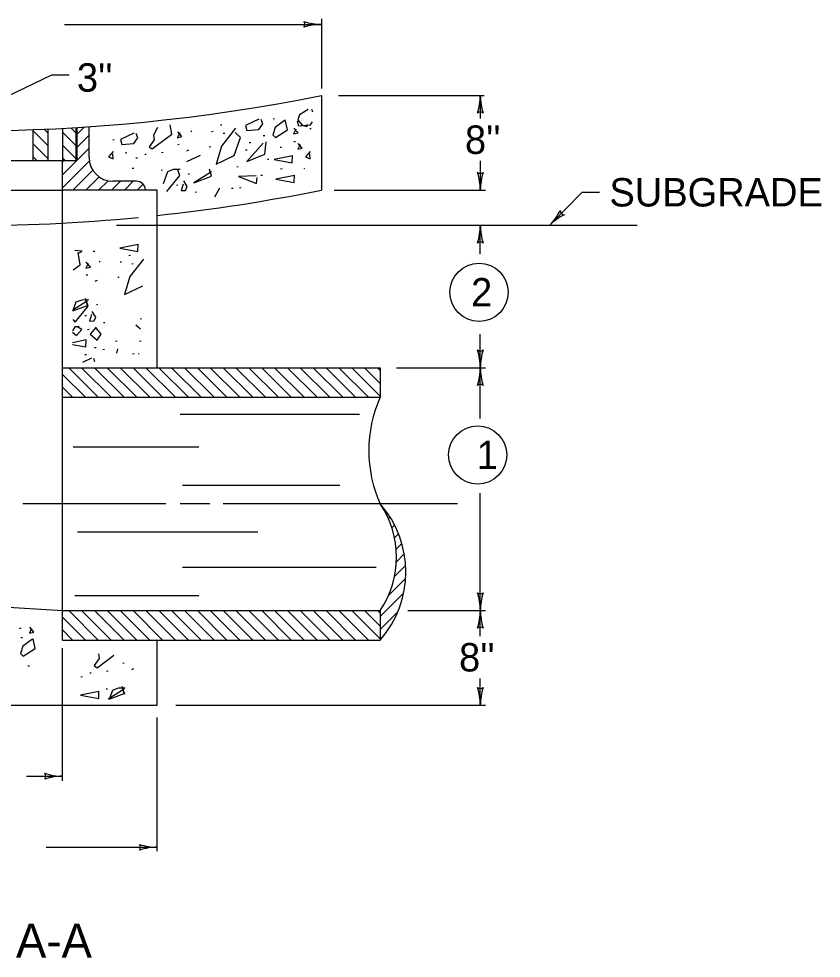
# Model space of a CAD drawing. Extents: x 1007 to 1035.5, y 1000.5 to 1021.5.
# Drawn here: x 1011.36 to 1017, y 1007.25 to 1013.86 of the extents above; entities that cross this region are included whole.
import ezdxf

# ---------------------------------------------------------------- set-up
doc = ezdxf.new("R2010")
doc.units = 0
doc.layers.add('Level 1', color=7, linetype='Continuous')

msp = doc.modelspace()

# ---------------------------------------------------------------- linework, layer by layer
at = {"layer": 'Level 1'}
for p, q in [((1013.4883, 1013.8581), (1013.4883, 1013.3667)), ((1011.6807, 1013.819), (1013.4883, 1013.819)), ((1011.5878, 1013.461), (1011.0322, 1013.1935)), ((1011.7128, 1013.461), (1011.5878, 1013.461)), ((1013.4883, 1013.319), (1013.4883, 1012.6523)), ((1013.607, 1013.319), (1014.631, 1013.319)), ((1014.6048, 1013.319), (1014.6048, 1013.1568)), ((1011.4572, 1013.0777), (1011.4572, 1012.8607)), ((1011.5613, 1012.966), (1011.4582, 1013.0691)), ((1011.5613, 1013.0564), (1011.5368, 1013.0809)), ((1011.5613, 1013.082), (1011.5613, 1012.8607)), ((1011.6655, 1013.0872), (1011.6655, 1012.8607)), ((1011.7592, 1012.966), (1011.6655, 1013.0598)), ((1011.7592, 1013.0564), (1011.7252, 1013.0905)), ((1011.7592, 1013.0926), (1011.7592, 1012.8607)), ((1011.7697, 1013.0451), (1011.821, 1013.0965)), ((1011.7697, 1012.8607), (1011.7697, 1013.0932)), ((1011.853, 1012.8815), (1011.853, 1013.0987)), ((1011.7697, 1012.9546), (1011.853, 1013.0379)), ((1011.5613, 1012.8755), (1011.4572, 1012.9797)), ((1011.7592, 1012.8755), (1011.6655, 1012.9693)), ((1011.7697, 1012.864), (1011.853, 1012.9473)), ((1010.2072, 1012.8607), (1011.7697, 1012.8607)), ((1011.4857, 1012.8607), (1011.4572, 1012.8892)), ((1011.6835, 1012.8607), (1011.6655, 1012.8788)), ((1011.6655, 1012.6523), (1011.6655, 1012.8607)), ((1011.6655, 1012.8504), (1011.6757, 1012.8607)), ((1011.6655, 1012.7598), (1011.7662, 1012.8607)), ((1011.6655, 1012.6694), (1011.8545, 1012.8585)), ((1014.6048, 1012.859), (1014.6048, 1012.6523)), ((1011.739, 1012.6523), (1011.8788, 1012.7922)), ((1011.8295, 1012.6523), (1011.9228, 1012.7458)), ((1011.9198, 1012.6523), (1011.9858, 1012.7183)), ((1012.0105, 1012.6523), (1012.073, 1012.7148)), ((1012.1863, 1012.7148), (1012.0197, 1012.7148)), ((1012.101, 1012.6523), (1012.1635, 1012.7148)), ((1012.1915, 1012.6523), (1012.233, 1012.6938)), ((1010.3113, 1012.6523), (1011.6655, 1012.6523)), ((1012.3322, 1012.6523), (1011.6655, 1012.6523)), ((1011.6655, 1009.4857), (1011.6655, 1012.6523)), ((1012.3322, 1011.4023), (1012.3322, 1012.6523)), ((1013.577, 1012.6523), (1014.6417, 1012.6523)), ((1015.3193, 1012.6345), (1015.0927, 1012.4045)), ((1015.4443, 1012.6345), (1015.3193, 1012.6345)), ((1012.0447, 1012.4045), (1015.7078, 1012.4045)), ((1014.6048, 1012.2005), (1014.6048, 1012.4045)), ((1014.6048, 1011.4023), (1014.6048, 1011.6383)), ((1011.6655, 1011.4023), (1013.9013, 1011.4023)), ((1011.9175, 1011.194), (1011.7092, 1011.4023)), ((1012.008, 1011.194), (1011.7997, 1011.4023)), ((1012.0985, 1011.194), (1011.8902, 1011.4023)), ((1012.189, 1011.194), (1011.9807, 1011.4023)), ((1012.2797, 1011.194), (1012.0713, 1011.4023)), ((1012.37, 1011.194), (1012.1617, 1011.4023)), ((1012.4605, 1011.194), (1012.2522, 1011.4023)), ((1012.551, 1011.194), (1012.3427, 1011.4023)), ((1012.6415, 1011.194), (1012.4332, 1011.4023)), ((1012.732, 1011.194), (1012.5237, 1011.4023)), ((1012.8225, 1011.194), (1012.6142, 1011.4023)), ((1012.913, 1011.194), (1012.7047, 1011.4023)), ((1013.0035, 1011.194), (1012.7952, 1011.4023)), ((1013.0942, 1011.194), (1012.8858, 1011.4023)), ((1013.1845, 1011.194), (1012.9762, 1011.4023)), ((1013.275, 1011.194), (1013.0667, 1011.4023)), ((1013.3657, 1011.194), (1013.1573, 1011.4023)), ((1013.456, 1011.194), (1013.2477, 1011.4023)), ((1013.5465, 1011.194), (1013.3382, 1011.4023)), ((1013.6372, 1011.194), (1013.4288, 1011.4023)), ((1013.7275, 1011.194), (1013.5192, 1011.4023)), ((1013.8182, 1011.194), (1013.6098, 1011.4023)), ((1013.9013, 1011.2013), (1013.7003, 1011.4023)), ((1013.9013, 1011.2918), (1013.7908, 1011.4023)), ((1013.9013, 1011.3823), (1013.8813, 1011.4023)), ((1013.9013, 1011.4023), (1013.9013, 1011.194)), ((1014.0152, 1011.4023), (1014.6417, 1011.4023)), ((1014.6048, 1011.0451), (1014.6048, 1011.4023)), ((1011.827, 1011.194), (1011.6655, 1011.3555)), ((1011.7365, 1011.194), (1011.6655, 1011.265)), ((1011.6655, 1011.194), (1013.9013, 1011.194)), ((1013.755, 1011.0722), (1012.494, 1011.0722)), ((1012.6237, 1010.8432), (1011.7408, 1010.8432)), ((1013.6165, 1010.5743), (1012.5087, 1010.5743)), ((1014.6048, 1009.694), (1014.6048, 1010.52)), ((1012.3927, 1010.444), (1011.3865, 1010.444)), ((1012.7013, 1010.444), (1012.494, 1010.444)), ((1014.4433, 1010.444), (1012.7947, 1010.444)), ((1013.9577, 1010.3413), (1013.965, 1010.3487)), ((1013.9825, 1010.2758), (1014.001, 1010.2942)), ((1013.0385, 1010.2458), (1011.771, 1010.2458)), ((1014.0013, 1010.2041), (1014.03, 1010.2327)), ((1014.0127, 1010.1249), (1014.0528, 1010.1651)), ((1014.0142, 1010.0359), (1014.0698, 1010.0916)), ((1014.001, 1009.9323), (1014.0795, 1010.0108)), ((1013.8725, 1009.9968), (1012.5087, 1009.9968)), ((1013.959, 1009.7996), (1014.0797, 1009.9203)), ((1013.9013, 1009.6515), (1014.0655, 1009.8158)), ((1010.3113, 1009.7773), (1011.6655, 1009.694)), ((1012.6237, 1009.7977), (1011.753, 1009.7977)), ((1011.6655, 1009.694), (1013.9013, 1009.694)), ((1011.9173, 1009.4857), (1011.709, 1009.694)), ((1012.0078, 1009.4857), (1011.7995, 1009.694)), ((1012.0985, 1009.4857), (1011.8902, 1009.694)), ((1012.189, 1009.4857), (1011.9807, 1009.694)), ((1012.2793, 1009.4857), (1012.071, 1009.694)), ((1012.37, 1009.4857), (1012.1617, 1009.694)), ((1012.4605, 1009.4857), (1012.2522, 1009.694)), ((1012.551, 1009.4857), (1012.3427, 1009.694)), ((1012.6415, 1009.4857), (1012.4332, 1009.694)), ((1012.732, 1009.4857), (1012.5237, 1009.694)), ((1012.8225, 1009.4857), (1012.6142, 1009.694)), ((1012.913, 1009.4857), (1012.7047, 1009.694)), ((1013.0035, 1009.4857), (1012.7952, 1009.694)), ((1013.0942, 1009.4857), (1012.8858, 1009.694)), ((1013.1845, 1009.4857), (1012.9762, 1009.694)), ((1013.275, 1009.4857), (1013.0667, 1009.694)), ((1013.3657, 1009.4857), (1013.1573, 1009.694)), ((1013.456, 1009.4857), (1013.2477, 1009.694)), ((1013.5465, 1009.4857), (1013.3382, 1009.694)), ((1013.6372, 1009.4857), (1013.4288, 1009.694)), ((1013.7275, 1009.4857), (1013.5192, 1009.694)), ((1013.8182, 1009.4857), (1013.6098, 1009.694)), ((1013.9013, 1009.493), (1013.7003, 1009.694)), ((1013.9013, 1009.5835), (1013.7908, 1009.694)), ((1013.9013, 1009.674), (1013.8813, 1009.694)), ((1013.9013, 1009.694), (1013.9013, 1009.4857)), ((1013.9013, 1009.5609), (1014.0248, 1009.6845)), ((1014.0948, 1009.694), (1014.6417, 1009.694)), ((1014.6048, 1009.5138), (1014.6048, 1009.694)), ((1011.827, 1009.4857), (1011.6655, 1009.6472)), ((1011.7363, 1009.4857), (1011.6655, 1009.5566)), ((1011.6655, 1009.4857), (1013.9013, 1009.4857)), ((1012.3322, 1009.0273), (1012.3322, 1009.4857)), ((1013.9013, 1009.493), (1013.8973, 1009.4968)), ((1013.8985, 1009.4857), (1013.9013, 1009.4857)), ((1011.6655, 1008.4937), (1011.6655, 1009.4282)), ((1014.6048, 1009.0273), (1014.6048, 1009.2147)), ((1009.6447, 1009.0273), (1012.3322, 1009.0273)), ((1012.4618, 1009.0273), (1014.6412, 1009.0273)), ((1012.3322, 1008.0002), (1012.3322, 1008.9413)), ((1011.4132, 1008.5273), (1011.6655, 1008.5273)), ((1011.5498, 1008.0273), (1012.3322, 1008.0273))]:
    msp.add_line(p, q, dxfattribs=at)
for points in [[(1013.3927, 1013.2193), (1013.3327, 1013.182)], [(1013.427, 1013.2018), (1013.4207, 1013.2207)], [(1013.0473, 1013.1512), (1012.9527, 1013.1071), (1012.962, 1013.0724), (1013.046, 1013.0791), (1013.074, 1013.1178), (1013.062, 1013.1485)], [(1013.2273, 1013.142), (1013.1607, 1013.0927), (1013.1447, 1013.042), (1013.1633, 1013.0233), (1013.2473, 1013.0767), (1013.2327, 1013.146)], [(1013.1573, 1013.1528), (1013.1467, 1013.1515)], [(1013.3158, 1013.1398), (1013.3252, 1013.1052)], [(1013.3327, 1013.182), (1013.3207, 1013.146)], [(1013.3207, 1013.146), (1013.3513, 1013.1087)], [(1013.4092, 1013.1118), (1013.4247, 1013.1333)], [(1012.168, 1013.053), (1012.0733, 1013.0089), (1012.0827, 1012.9743), (1012.1667, 1012.9809), (1012.1947, 1013.0196), (1012.1827, 1013.0503)], [(1012.3342, 1013.094), (1012.3062, 1013.0393)], [(1012.4342, 1013.046), (1012.423, 1013.1119)], [(1012.4898, 1013.0546), (1012.4738, 1013.0213), (1012.5058, 1013.0293), (1012.4765, 1013.0626)], [(1012.5742, 1013.0633), (1012.5675, 1013.0687)], [(1012.7253, 1013.0645), (1012.7147, 1013.0632)], [(1012.8833, 1013.0887), (1012.7847, 1012.9619), (1012.7472, 1012.8353), (1012.874, 1012.8966), (1012.9167, 1013.0233), (1012.8807, 1013.0567)], [(1012.7875, 1013.1103), (1012.7768, 1013.1089)], [(1012.8072, 1013.0514), (1012.7965, 1013.0501)], [(1013.307, 1013.0808), (1013.291, 1013.0474), (1013.323, 1013.0554), (1013.2937, 1013.0888)], [(1013.3252, 1013.1052), (1013.4092, 1013.1118)], [(1013.3513, 1013.1087), (1013.3833, 1013.1007)], [(1013.3833, 1013.1007), (1013.39, 1013.1167)], [(1013.4158, 1013.0841), (1013.4052, 1013.0828)], [(1012.0292, 1013.0056), (1012.0185, 1013.0043)], [(1012.3102, 1013.006), (1012.2755, 1012.9579)], [(1012.2968, 1012.9419), (1012.4342, 1013.046)], [(1012.3062, 1013.0393), (1012.3102, 1013.006)], [(1013.078, 1012.982), (1012.9633, 1012.8539), (1013.09, 1012.9046), (1013.0993, 1012.9913)], [(1012.9903, 1012.9859), (1012.9797, 1012.9846)], [(1013.0885, 1013.035), (1013.0778, 1013.0337)], [(1013.3045, 1012.9925), (1013.2938, 1012.9912)], [(1012.0208, 1012.9246), (1011.9888, 1012.8873), (1012.0208, 1012.8713), (1012.0195, 1012.9086)], [(1012.2755, 1012.9579), (1012.2968, 1012.9419)], [(1012.4873, 1012.9728), (1012.4767, 1012.9715)], [(1012.5528, 1012.9339), (1012.5368, 1012.9273)], [(1012.709, 1012.9565), (1012.6983, 1012.9552)], [(1012.9642, 1012.9336), (1012.9535, 1012.9323)], [(1013.2063, 1012.9532), (1013.1957, 1012.9518)], [(1013.3365, 1012.9728), (1013.3205, 1012.9394), (1013.3525, 1012.9474), (1013.3232, 1012.9808)], [(1013.4073, 1012.9246), (1013.3753, 1012.8873), (1013.4073, 1012.8713), (1013.406, 1012.9086)], [(1012.1175, 1012.9139), (1012.1068, 1012.9126)], [(1012.1928, 1012.8779), (1012.1822, 1012.8766)], [(1012.255, 1012.9041), (1012.2443, 1012.9028)], [(1012.3728, 1012.9172), (1012.3622, 1012.9158)], [(1012.6337, 1012.8959), (1012.539, 1012.8519)], [(1013.118, 1012.8681), (1013.1073, 1012.8668)], [(1013.2833, 1012.8939), (1013.154, 1012.8673), (1013.282, 1012.8446), (1013.2833, 1012.8953)], [(1012.1667, 1012.8046), (1012.156, 1012.8033)], [(1012.3695, 1012.7915), (1012.3588, 1012.7902)], [(1012.4448, 1012.7971), (1012.4035, 1012.7811)], [(1012.4942, 1012.7984), (1012.4448, 1012.7971)], [(1012.4902, 1012.7544), (1012.4742, 1012.7998)], [(1012.7147, 1012.7813), (1012.5893, 1012.7039), (1012.7147, 1012.7506), (1012.7, 1012.7999)], [(1012.902, 1012.8158), (1012.8913, 1012.8144)], [(1013.2097, 1012.8013), (1013.199, 1012.8)], [(1013.3687, 1012.8051), (1013.3633, 1012.8011)], [(1012.4035, 1012.7811), (1012.3728, 1012.6957)], [(1012.3995, 1012.6424), (1012.4902, 1012.7544)], [(1012.5593, 1012.7653), (1012.5487, 1012.764)], [(1013.0287, 1012.7531), (1012.9033, 1012.7478), (1013.03, 1012.6998), (1013.0353, 1012.7411)], [(1013.0722, 1012.7555), (1013.0615, 1012.7542)], [(1013.2965, 1012.7552), (1013.1672, 1012.7285), (1013.2952, 1012.7058), (1013.2965, 1012.7565)], [(1012.4775, 1012.6868), (1012.4668, 1012.6855)], [(1012.5142, 1012.6944), (1012.4995, 1012.6491), (1012.5315, 1012.6504), (1012.5435, 1012.6771), (1012.5182, 1012.7171)], [(1012.7367, 1012.6048), (1012.7728, 1012.6679)], [(1012.866, 1012.6639), (1012.8553, 1012.6626)], [(1012.9217, 1012.6672), (1012.911, 1012.6658)], [(1012.6085, 1012.6378), (1012.5978, 1012.6364)], [(1012.1973, 1012.27), (1012.0678, 1012.2433), (1012.196, 1012.2206), (1012.1973, 1012.2713)], [(1011.8032, 1012.2222), (1011.7525, 1012.2262)], [(1011.7898, 1012.1275), (1011.7752, 1012.2128)], [(1011.7832, 1012.2102), (1011.8018, 1012.2208)], [(1011.8922, 1012.2213), (1011.8815, 1012.2199)], [(1012.1432, 1012.1918), (1012.1325, 1012.1904)], [(1011.7417, 1012.0908), (1011.7898, 1012.1275)], [(1011.8455, 1012.1361), (1011.8295, 1012.1028), (1011.8615, 1012.1108), (1011.8322, 1012.1441)], [(1011.9298, 1012.1448), (1011.9232, 1012.1502)], [(1012.081, 1012.146), (1012.0703, 1012.1447)], [(1012.2365, 1012.1671), (1012.1403, 1012.0434)], [(1012.1628, 1012.1329), (1012.1522, 1012.1316)], [(1011.843, 1012.0543), (1011.8323, 1012.053)], [(1011.9085, 1012.0154), (1011.8925, 1012.0088)], [(1012.0647, 1012.038), (1012.054, 1012.0367)], [(1012.1403, 1012.0434), (1012.1028, 1011.9168)], [(1012.1028, 1011.9168), (1012.2297, 1011.9781)], [(1011.8418, 1011.8719), (1011.7383, 1011.8081)], [(1011.7592, 1011.8626), (1011.7383, 1011.8044)], [(1011.8005, 1011.8786), (1011.7592, 1011.8626)], [(1011.8498, 1011.8799), (1011.8005, 1011.8786)], [(1011.8418, 1011.8413), (1011.8272, 1011.8906)], [(1011.8458, 1011.8359), (1011.8298, 1011.8813)], [(1011.7383, 1011.8028), (1011.8418, 1011.8413)], [(1011.7552, 1011.7239), (1011.8458, 1011.8359)], [(1011.8698, 1011.7759), (1011.8552, 1011.7306), (1011.8872, 1011.7319), (1011.8992, 1011.7586), (1011.8738, 1011.7986)], [(1011.915, 1011.8468), (1011.9043, 1011.8455)], [(1011.7377, 1011.7423), (1011.7552, 1011.7239)], [(1011.8332, 1011.7683), (1011.8225, 1011.767)], [(1012.2217, 1011.7454), (1012.211, 1011.7441)], [(1011.7525, 1011.6906), (1011.7367, 1011.6612)], [(1011.7818, 1011.6893), (1011.7525, 1011.6906)], [(1011.7632, 1011.6293), (1011.8005, 1011.6719)], [(1011.8005, 1011.6719), (1011.7738, 1011.6879)], [(1011.8528, 1011.6702), (1011.8422, 1011.6688)], [(1011.9032, 1011.6879), (1011.8605, 1011.6373), (1011.9098, 1011.5973), (1011.9365, 1011.6373), (1011.9072, 1011.6759), (1011.8925, 1011.6759)], [(1011.9642, 1011.7193), (1011.9535, 1011.7179)], [(1012.2137, 1011.6746), (1012.1803, 1011.7026)], [(1011.8317, 1011.5978), (1011.7358, 1011.578)], [(1011.7367, 1011.6535), (1011.7632, 1011.6293)], [(1011.8303, 1011.5484), (1011.8317, 1011.5991)], [(1011.7357, 1011.5653), (1011.8303, 1011.5484)], [(1011.902, 1011.5425), (1011.8913, 1011.5412)], [(1012.0492, 1011.5883), (1012.0385, 1011.587)], [(1012.0487, 1011.5038), (1012.054, 1011.5346)], [(1012.2185, 1011.5883), (1012.2078, 1011.587)], [(1011.8705, 1011.4688), (1011.8063, 1011.4391)], [(1011.8332, 1011.4934), (1011.8225, 1011.4921)], [(1011.8937, 1011.4447), (1011.8852, 1011.4662)], [(1011.9608, 1011.5294), (1011.9502, 1011.5281)], [(1012.1693, 1011.5), (1012.1587, 1011.4987)], [(1012.2038, 1011.4981), (1012.201, 1011.5013)], [(1011.3738, 1009.5672), (1011.3632, 1009.5658)], [(1011.4483, 1009.5671), (1011.4323, 1009.5338), (1011.4643, 1009.5418), (1011.435, 1009.5751)], [(1011.4538, 1009.4909), (1011.387, 1009.4416), (1011.371, 1009.3909), (1011.3897, 1009.3723), (1011.4738, 1009.4256), (1011.4592, 1009.4949)], [(1011.3837, 1009.5018), (1011.373, 1009.5004)], [(1011.9232, 1009.3549), (1011.8885, 1009.3068)], [(1011.9098, 1009.2908), (1012.0273, 1009.3798)], [(1011.9192, 1009.3883), (1011.9232, 1009.3549)], [(1011.4328, 1009.3021), (1011.4222, 1009.3008)], [(1011.8885, 1009.3068), (1011.9098, 1009.2908)], [(1012.1003, 1009.3218), (1012.0897, 1009.3204)], [(1012.1658, 1009.2828), (1012.1498, 1009.2762)], [(1011.8058, 1009.2268), (1011.7952, 1009.2255)], [(1011.868, 1009.253), (1011.8573, 1009.2517)], [(1011.9858, 1009.2661), (1011.9752, 1009.2648)], [(1012.0992, 1009.1087), (1012.0845, 1009.158)], [(1011.9222, 1009.1238), (1011.7927, 1009.0971)], [(1011.7927, 1009.0971), (1011.9208, 1009.0744)], [(1011.9208, 1009.0744), (1011.9222, 1009.1251)], [(1011.9825, 1009.1404), (1011.9718, 1009.1391)], [(1012.0992, 1009.1393), (1011.9865, 1009.0698)], [(1011.9942, 1009.0696), (1012.0992, 1009.1087)], [(1012.0165, 1009.13), (1011.9948, 1009.0696)], [(1012.0578, 1009.146), (1012.0165, 1009.13)], [(1012.1072, 1009.1473), (1012.0578, 1009.146)], [(1012.1032, 1009.1033), (1012.0872, 1009.1487)]]:
    msp.add_lwpolyline(points, dxfattribs=at)
for centre in [(1014.5963, 1011.9333), (1014.5864, 1010.7883)]:
    msp.add_circle(centre, 0.2048, dxfattribs=at)
for centre, radius, start, end in [((1013.3398, 1013.819), 0.0312, 318.7746, 40.89129), ((1013.4884, 1013.4284), 0.3906, 90, 108.66878), ((1013.4884, 1014.2096), 0.3906, 251.34716, 269.99389), ((1013.4884, 1013.4284), 0.3906, 89.98778, 90), ((1010.9884, 1025.694), 12.625, 258.57881, 281.42119), ((1014.2142, 1013.319), 0.3906, 341.34716, 359.99389), ((1014.9954, 1013.319), 0.3906, 179.98778, 180), ((1014.9954, 1013.319), 0.3906, 180, 198.66878), ((1014.6048, 1013.1705), 0.0312, 48.7746, 130.89129), ((1012.0196, 1012.8815), 0.1667, 180, 270), ((1014.6048, 1012.8009), 0.0312, 228.7746, 310.89129), ((1014.2142, 1012.6523), 0.3906, 0, 18.66878), ((1014.9954, 1012.6523), 0.3906, 161.34716, 179.99389), ((1012.1863, 1012.6523), 0.0625, 0, 90), ((1010.9884, 1025.0273), 12.625, 276.10989, 281.42119), ((1014.2142, 1012.6523), 0.3906, 359.98778, 0), ((1010.9884, 1025.0273), 12.625, 264.20608, 275.50625), ((1014.8145, 1012.6787), 0.3906, 315.40768, 334.07646), ((1015.3708, 1012.1303), 0.3906, 116.75484, 135.40157), ((1015.1969, 1012.5103), 0.0312, 184.18228, 266.29897), ((1014.2142, 1012.4045), 0.3906, 341.34716, 359.99389), ((1014.9954, 1012.4045), 0.3906, 179.98778, 180), ((1014.9954, 1012.4045), 0.3906, 180, 198.66878), ((1014.8145, 1012.6787), 0.3906, 315.39546, 315.40768), ((1014.6048, 1012.256), 0.0312, 48.7746, 130.89129), ((1014.6048, 1011.5509), 0.0312, 228.7746, 310.89129), ((1014.2142, 1011.4023), 0.3906, 0, 18.66878), ((1014.9954, 1011.4023), 0.3906, 161.34716, 179.99389), ((1014.2142, 1011.4023), 0.3906, 341.34716, 359.99389), ((1014.9954, 1011.4023), 0.3906, 179.98778, 180), ((1014.2142, 1011.4023), 0.3906, 359.98778, 0), ((1014.9954, 1011.4023), 0.3906, 180, 198.66878), ((1014.6048, 1011.2538), 0.0312, 48.7746, 130.89129), ((1014.7234, 1010.819), 0.9036, 155.47922, 204.52078), ((1013.3522, 1009.9648), 0.7288, 318.88925, 41.11075), ((1013.3398, 1010.069), 0.6752, 326.26175, 33.73825), ((1014.6048, 1009.8425), 0.0312, 228.7746, 310.89129), ((1014.2142, 1009.694), 0.3906, 0, 18.66878), ((1014.9954, 1009.694), 0.3906, 161.34716, 179.99389), ((1014.2142, 1009.694), 0.3906, 341.34716, 359.99389), ((1014.9954, 1009.694), 0.3906, 179.98778, 180), ((1014.9954, 1009.694), 0.3906, 180, 198.66878), ((1014.2142, 1009.694), 0.3906, 359.98778, 0), ((1014.6048, 1009.5455), 0.0312, 48.7746, 130.89129), ((1014.6048, 1009.1759), 0.0312, 228.7746, 310.89129), ((1014.2142, 1009.0273), 0.3906, 0, 18.66878), ((1014.9954, 1009.0273), 0.3906, 161.34716, 179.99389), ((1014.2142, 1009.0273), 0.3906, 359.98778, 0), ((1011.5169, 1008.5273), 0.0312, 318.7746, 40.89129), ((1011.6655, 1008.1367), 0.3906, 90, 108.66878), ((1011.6655, 1008.9179), 0.3906, 251.34716, 269.99389), ((1011.6655, 1008.1367), 0.3906, 89.98778, 90), ((1012.1836, 1008.0273), 0.0312, 318.7746, 40.89129), ((1012.3321, 1007.6367), 0.3906, 90, 108.66878), ((1012.3321, 1008.4179), 0.3906, 251.34716, 269.99389), ((1012.3321, 1007.6367), 0.3906, 89.98778, 90)]:
    msp.add_arc(centre, radius, start, end, dxfattribs=at)

# ---------------------------------------------------------------- texts
for s, height, p in [("3''", 0.2, (1011.7668, 1013.3451)), ("8''", 0.2, (1014.4967, 1012.9071)), ('SUBGRADE', 0.2, (1015.5133, 1012.5371)), ('2', 0.2, (1014.5397, 1011.8333)), ('1', 0.2, (1014.5793, 1010.6883)), ("8''", 0.2, (1014.4553, 1009.2644)), ('SECTION A-A', 0.24, (1009.8223, 1007.2498))]:
    msp.add_text(s, height=height, dxfattribs=at).set_placement(p)

doc.saveas('drawing.dxf')
